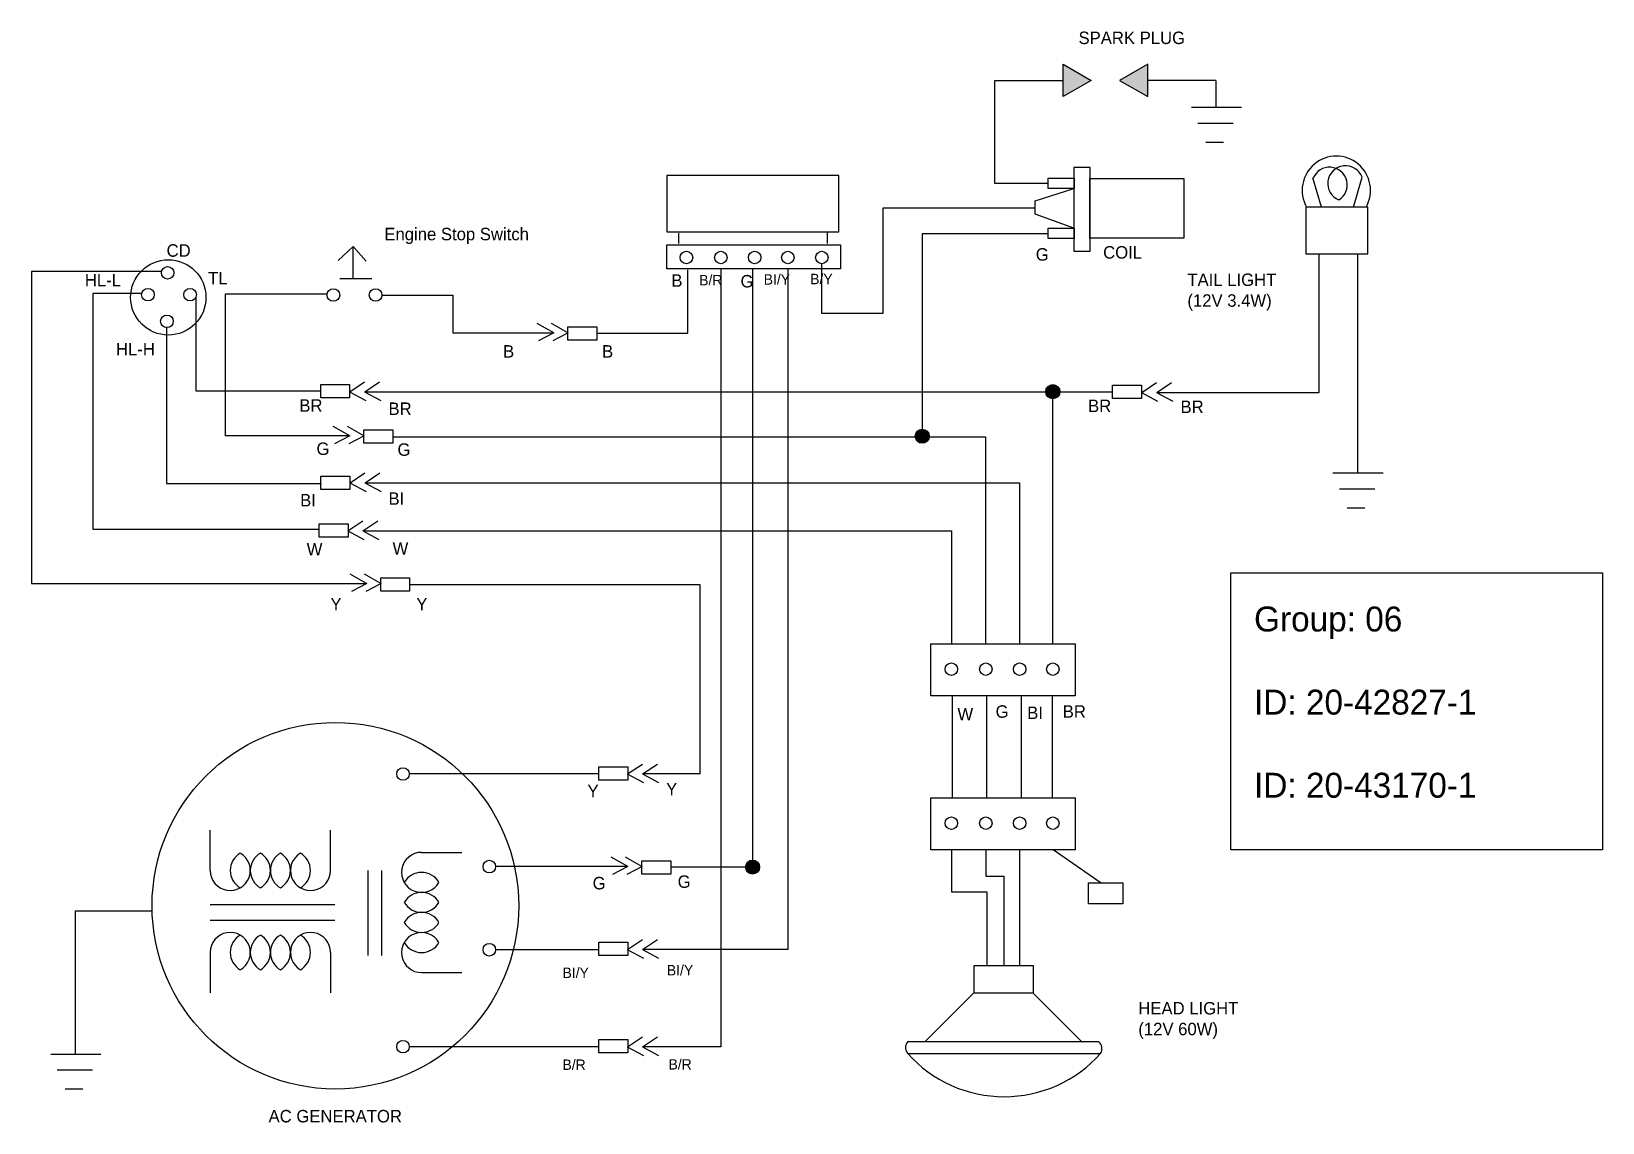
# Model space of a CAD drawing. Header units: inches. Extents: x 139.7 to 215.3, y -13.6 to 39.
import ezdxf

# ---------------------------------------------------------------- set-up
doc = ezdxf.new("R2010")
doc.units = ezdxf.units.IN
doc.header["$MEASUREMENT"] = 0

msp = doc.modelspace()

# ---------------------------------------------------------------- hatches: boundary and pattern name
at = {"true_color": 0x000000}
h = msp.add_hatch(color=18, dxfattribs=at)
h.paths.add_polyline_path([(189.314, 37.386), (189.314, 36.609), (189.314, 35.832), (190.673, 36.609)])
h.paths.add_polyline_path([(193.392, 36.609), (193.392, 37.386), (192.033, 36.609), (193.392, 35.832)])
h = msp.add_hatch(color=18, dxfattribs=at)
edge = h.paths.add_edge_path()
edge.add_arc((188.82, 21.623), 0.341, 0, 360)
h = msp.add_hatch(color=18, dxfattribs=at)
edge = h.paths.add_edge_path()
edge.add_arc((182.534, 19.48), 0.341, 0, 360)
h = msp.add_hatch(color=18, dxfattribs=at)
edge = h.paths.add_edge_path()
edge.add_arc((174.368, -1.262), 0.341, 0, 360)

# ---------------------------------------------------------------- linework, layer by layer
for p, q in [((189.314, 37.386), (190.673, 36.609)), ((189.314, 36.609), (189.314, 37.386)), ((193.392, 37.386), (192.033, 36.609)), ((193.392, 36.609), (193.392, 37.386)), ((186.036, 31.639), (186.036, 36.609)), ((186.036, 36.609), (189.314, 36.609)), ((190.673, 36.609), (189.314, 35.832)), ((189.314, 35.832), (189.314, 36.609)), ((192.033, 36.609), (193.392, 35.832)), ((196.67, 36.609), (193.392, 36.609)), ((193.392, 35.832), (193.392, 36.609)), ((196.67, 36.609), (196.67, 35.315)), ((195.489, 35.315), (197.902, 35.315)), ((195.805, 34.552), (197.506, 34.552)), ((196.178, 33.637), (197.032, 33.637)), ((201.749, 30.505), (201.342, 31.913)), ((203.289, 30.505), (203.702, 31.943)), ((188.6, 31.639), (186.036, 31.639)), ((187.967, 30.806), (189.824, 31.396)), ((187.967, 30.463), (180.637, 30.463)), ((180.637, 30.463), (180.637, 25.387)), ((187.967, 30.174), (187.967, 30.806)), ((189.824, 29.502), (187.967, 30.174)), ((170.818, 28.759), (170.818, 29.257)), ((177.981, 28.759), (177.981, 29.286)), ((188.6, 29.228), (182.534, 29.228)), ((182.534, 29.228), (182.534, 19.48)), ((155.142, 28.615), (154.428, 27.94)), ((154.428, 27.94), (155.142, 28.615)), ((155.142, 27.077), (155.142, 28.615)), ((155.142, 28.615), (155.78, 27.902)), ((201.638, 21.587), (201.638, 28.205)), ((203.481, 28.214), (203.481, 17.713)), ((145.887, 27.415), (139.663, 27.415)), ((139.663, 27.415), (139.663, 12.382)), ((171.257, 24.439), (171.257, 27.484)), ((172.845, 27.533), (172.845, -9.913)), ((174.368, 27.533), (174.368, -1.262)), ((176.067, 27.533), (176.067, -5.23)), ((177.703, 25.387), (177.703, 27.78)), ((154.503, 27.077), (156.043, 27.077)), ((144.976, 26.354), (142.623, 26.354)), ((142.623, 26.354), (142.623, 15.01)), ((147.572, 26.163), (147.572, 21.659)), ((148.996, 19.494), (148.996, 26.336)), ((148.996, 26.336), (153.897, 26.336)), ((156.529, 26.277), (159.951, 26.277)), ((159.951, 26.277), (159.951, 24.45)), ((180.637, 25.387), (177.703, 25.387)), ((146.167, 24.695), (146.167, 17.205)), ((159.951, 24.45), (164.798, 24.45)), ((164.798, 24.45), (164.002, 24.903)), ((164.808, 24.45), (164.067, 24.07)), ((165.484, 24.45), (164.687, 24.903)), ((165.493, 24.45), (164.752, 24.07)), ((166.894, 24.439), (171.257, 24.439)), ((154.982, 21.623), (155.695, 22.104)), ((155.705, 21.623), (156.418, 22.104)), ((193.097, 21.587), (193.81, 22.068)), ((193.82, 21.587), (194.533, 22.068)), ((147.572, 21.659), (153.585, 21.659)), ((154.972, 21.623), (155.751, 21.206)), ((155.696, 21.623), (156.474, 21.206)), ((155.696, 21.623), (191.7, 21.623)), ((188.82, 9.48), (188.82, 21.623)), ((193.088, 21.587), (193.866, 21.17)), ((193.811, 21.587), (194.589, 21.17)), ((193.82, 21.587), (201.638, 21.587)), ((154.982, 19.494), (154.185, 19.947)), ((155.668, 19.494), (154.871, 19.947)), ((154.982, 19.494), (148.996, 19.494)), ((154.991, 19.494), (154.25, 19.115)), ((155.677, 19.494), (154.936, 19.115)), ((157.051, 19.445), (185.579, 19.445)), ((185.579, 19.445), (185.579, 9.48)), ((155, 17.238), (155.713, 17.72)), ((155.723, 17.238), (156.436, 17.72)), ((202.301, 17.713), (204.714, 17.713)), ((146.167, 17.205), (153.627, 17.205)), ((154.991, 17.238), (155.769, 16.822)), ((155.714, 17.238), (156.492, 16.822)), ((155.723, 17.238), (187.222, 17.238)), ((187.222, 17.238), (187.222, 9.497)), ((202.616, 16.95), (204.318, 16.95)), ((202.99, 16.035), (203.843, 16.035)), ((154.893, 14.918), (155.607, 15.4)), ((155.617, 14.918), (156.33, 15.4)), ((142.623, 15.01), (153.517, 15.01)), ((154.884, 14.918), (155.663, 14.502)), ((155.607, 14.918), (156.386, 14.502)), ((155.607, 14.918), (183.938, 14.918)), ((183.938, 14.918), (183.938, 9.48)), ((139.663, 12.382), (155.797, 12.382)), ((155.797, 12.382), (155, 12.835)), ((155.806, 12.382), (155.065, 12.003)), ((156.483, 12.382), (155.686, 12.835)), ((156.492, 12.382), (155.751, 12.003)), ((157.866, 12.334), (171.833, 12.334)), ((171.833, 12.334), (171.833, 3.22)), ((183.974, 6.976), (183.974, 2.069)), ((185.624, 6.976), (185.624, 2.069)), ((187.297, 6.976), (187.297, 2.069)), ((188.783, 6.976), (188.783, 2.069)), ((166.975, 3.227), (157.847, 3.22)), ((168.342, 3.22), (169.12, 2.804)), ((168.351, 3.22), (169.065, 3.701)), ((169.065, 3.22), (169.844, 2.804)), ((169.074, 3.22), (169.788, 3.701)), ((171.871, 3.22), (169.074, 3.22)), ((148.269, -1.425), (148.269, 0.513)), ((154.056, -1.425), (154.056, 0.513)), ((158.442, -0.551), (160.38, -0.551)), ((183.938, -0.434), (183.938, -2.45)), ((185.598, -0.434), (185.598, -1.705)), ((187.222, -0.434), (187.222, -6.004)), ((188.832, -0.422), (191.15, -2.025)), ((155.852, -1.425), (155.852, -5.511)), ((156.507, -1.425), (156.507, -5.511)), ((168.362, -1.236), (162.003, -1.236)), ((168.362, -1.236), (167.565, -0.783)), ((168.372, -1.236), (167.63, -1.616)), ((169.048, -1.236), (168.251, -0.783)), ((169.057, -1.236), (168.316, -1.616)), ((174.368, -1.262), (170.424, -1.262)), ((185.598, -1.705), (186.458, -1.705)), ((186.458, -1.705), (186.458, -6.004)), ((183.938, -2.45), (185.65, -2.45)), ((185.65, -2.45), (185.65, -6.004)), ((141.786, -10.265), (141.786, -3.369)), ((141.786, -3.369), (145.425, -3.369)), ((148.269, -3.06), (154.27, -3.06)), ((148.269, -3.822), (154.27, -3.822)), ((166.975, -5.241), (162.003, -5.241)), ((168.342, -5.23), (169.12, -5.646)), ((168.351, -5.23), (169.065, -4.749)), ((169.065, -5.23), (169.844, -5.646)), ((169.074, -5.23), (169.788, -4.749)), ((176.067, -5.23), (169.074, -5.23)), ((148.269, -5.371), (148.269, -7.309)), ((154.056, -5.371), (154.056, -7.309)), ((158.442, -6.338), (160.38, -6.338)), ((185.015, -7.315), (182.658, -9.668)), ((185.015, -7.315), (187.866, -7.315)), ((187.866, -7.315), (190.223, -9.668)), ((168.351, -9.913), (169.065, -9.432)), ((169.074, -9.913), (169.788, -9.432)), ((181.838, -9.658), (191.02, -9.658)), ((140.591, -10.265), (143.004, -10.265)), ((166.975, -9.913), (157.847, -9.906)), ((168.342, -9.913), (169.12, -10.33)), ((169.065, -9.913), (169.844, -10.33)), ((172.845, -9.913), (169.074, -9.913)), ((181.838, -10.235), (191.119, -10.235)), ((140.907, -11.028), (142.608, -11.028)), ((141.28, -11.943), (142.134, -11.943))]:
    msp.add_line(p, q)
for points in [[(170.246, 29.316), (178.525, 29.316), (178.525, 32.029), (170.246, 32.029)], [(188.6, 31.906), (189.844, 31.906), (189.844, 31.396), (188.6, 31.396)], [(190.619, 32.415), (189.824, 32.415), (189.824, 28.381), (190.619, 28.381)], [(190.599, 31.883), (195.121, 31.883), (195.121, 29.009), (190.599, 29.009)], [(200.992, 28.256), (203.979, 28.256), (203.979, 30.505), (200.992, 30.505)], [(188.6, 29.502), (189.844, 29.502), (189.844, 28.992), (188.6, 28.992)], [(170.246, 28.696), (178.602, 28.696), (178.602, 27.533), (170.246, 27.533)], [(165.484, 24.747), (166.871, 24.747), (166.871, 24.105), (165.484, 24.105)], [(153.585, 21.972), (154.972, 21.972), (154.972, 21.33), (153.585, 21.33)], [(191.7, 21.936), (193.087, 21.936), (193.087, 21.294), (191.7, 21.294)], [(155.664, 19.785), (157.051, 19.785), (157.051, 19.143), (155.664, 19.143)], [(153.593, 17.562), (154.98, 17.562), (154.98, 16.92), (153.593, 16.92)], [(153.517, 15.268), (154.905, 15.268), (154.905, 14.626), (153.517, 14.626)], [(197.38, 12.903), (215.279, 12.903), (215.279, -0.425), (197.38, -0.425)], [(156.479, 12.66), (157.866, 12.66), (157.866, 12.018), (156.479, 12.018)], [(182.949, 9.48), (189.895, 9.48), (189.895, 6.976), (182.949, 6.976)], [(166.975, 3.569), (168.362, 3.569), (168.362, 2.927), (166.975, 2.927)], [(182.949, 2.069), (189.895, 2.069), (189.895, -0.434), (182.949, -0.434)], [(169.044, -0.958), (170.432, -0.958), (170.432, -1.6), (169.044, -1.6)], [(190.539, -2.022), (192.194, -2.022), (192.194, -3.035), (190.539, -3.035)], [(166.975, -4.88), (168.362, -4.88), (168.362, -5.522), (166.975, -5.522)], [(185.034, -6.004), (187.879, -6.004), (187.879, -7.337), (185.034, -7.337)], [(166.975, -9.564), (168.362, -9.564), (168.362, -10.206), (166.975, -10.206)]]:
    msp.add_lwpolyline(points, close=True)
for centre, radius in [((171.185, 28.083), 0.302), ((172.845, 28.083), 0.302), ((174.469, 28.083), 0.302), ((176.067, 28.083), 0.302), ((177.703, 28.083), 0.302), ((146.251, 26.163), 1.813), ((146.218, 27.342), 0.302), ((145.27, 26.295), 0.302), ((147.3, 26.295), 0.302), ((154.197, 26.277), 0.302), ((156.227, 26.277), 0.302), ((146.184, 25.011), 0.302), ((188.82, 21.623), 0.341), ((182.534, 19.48), 0.341), ((183.938, 8.264), 0.302), ((185.598, 8.264), 0.302), ((187.222, 8.264), 0.302), ((188.82, 8.264), 0.302), ((154.291, -3.122), 8.822), ((157.545, 3.22), 0.302), ((183.938, 0.854), 0.302), ((185.598, 0.854), 0.302), ((187.222, 0.854), 0.302), ((188.82, 0.854), 0.302), ((161.701, -1.236), 0.302), ((174.368, -1.262), 0.341), ((161.701, -5.241), 0.302), ((157.545, -9.906), 0.302)]:
    msp.add_circle(centre, radius)
for centre, radius, start, end in [((202.465, 31.314), 1.646, 330.5999, 209.4001), ((202.138, 31.576), 0.853, 301.75753, 158.03313), ((202.904, 31.643), 0.853, 20.63738, 248.14824), ((149.233, -1.425), 0.965, 180, 60), ((150.198, -1.425), 0.965, 120, 240), ((151.163, -1.425), 0.965, 120, 240), ((150.198, -1.425), 0.965, 300, 60), ((152.127, -1.425), 0.965, 120, 240), ((151.163, -1.425), 0.965, 300, 60), ((153.092, -1.425), 0.965, 120, 0), ((152.127, -1.425), 0.965, 300, 60), ((158.442, -1.516), 0.965, 90, 330), ((158.442, -2.48), 0.965, 30, 150), ((158.442, -3.445), 0.965, 30, 150), ((158.442, -2.48), 0.965, 210, 330), ((158.442, -4.409), 0.965, 30, 150), ((149.233, -5.371), 0.965, 300, 180), ((150.198, -5.371), 0.965, 120, 240), ((151.163, -5.371), 0.965, 120, 240), ((150.198, -5.371), 0.965, 300, 60), ((152.127, -5.371), 0.965, 120, 240), ((151.163, -5.371), 0.965, 300, 60), ((153.092, -5.371), 0.965, 0, 240), ((152.127, -5.371), 0.965, 300, 60), ((158.442, -5.374), 0.965, 30, 270), ((158.442, -3.445), 0.965, 210, 330), ((158.442, -4.409), 0.965, 210, 330), ((182.174, -9.946), 0.443, 139.29496, 220.70504), ((182.174, -9.946), 0.443, 38.96984, 40.70504), ((190.742, -10.002), 0.443, 328.28681, 51.1383), ((186.479, -6.096), 6.218, 221.73135, 318.26865)]:
    msp.add_arc(centre, radius, start, end)

# ---------------------------------------------------------------- texts
at = {"attachment_point": 1}
for s, insert, char_height, width in [('SPARK PLUG', (190.057, 38.956), 0.6, 6.89151), ('Engine Stop Switch', (156.649, 29.511), 0.6, 6.89151), ('CD', (146.168, 28.72), 0.6, 0.38372), ('G', (188, 28.53), 0.6, 0.38372), ('COIL', (191.242, 28.629), 0.6, 0.38372), ('HL-L', (142.235, 27.295), 0.6, 1.51733), ('TL', (148.165, 27.391), 0.6, 0.38372), ('B', (170.462, 27.273), 0.6, 0.38372), ('B/R', (171.802, 27.242), 0.5, 0.38372), ('G', (173.79, 27.241), 0.6, 0.38372), ('BI/Y', (174.907, 27.276), 0.5, 0.38372), ('B/Y', (177.145, 27.297), 0.5, 0.38372), ('TAIL LIGHT\\P(12V 3.4W)', (195.297, 27.311), 0.6, 6.89151), ('HL-H', (143.732, 23.974), 0.6, 1.51733), ('B', (162.363, 23.863), 0.6, 0.38372), ('B', (167.127, 23.863), 0.6, 0.38372), ('BR', (152.557, 21.26), 0.6, 0.38372), ('BR', (190.516, 21.241), 0.6, 0.38372), ('BR', (194.966, 21.196), 0.6, 0.38372), ('BR', (156.848, 21.103), 0.6, 0.38372), ('G', (153.383, 19.176), 0.6, 0.38372), ('G', (157.281, 19.136), 0.6, 0.38372), ('BI', (152.596, 16.698), 0.6, 0.38372), ('BI', (156.848, 16.777), 0.6, 0.38372), ('W', (157.045, 14.377), 0.6, 0.38372), ('W', (152.911, 14.338), 0.6, 0.38372), ('Y', (154.053, 11.698), 0.6, 0.38372), ('Y', (158.187, 11.698), 0.6, 0.38372), ('Group: 06\\P\\PID: 20-42827-1\\P\\PID: 20-43170-1', (198.505, 11.281), 1.2, 16.77407), ('W', (184.23, 6.401), 0.6, 0.38372), ('G', (186.067, 6.527), 0.6, 0.38372), ('BI', (187.588, 6.464), 0.6, 0.38372), ('BR', (189.299, 6.527), 0.6, 0.38372), ('Y', (166.424, 2.7), 0.6, 0.38372), ('Y', (170.208, 2.793), 0.6, 0.38372), ('G', (166.673, -1.735), 0.6, 0.38372), ('G', (170.765, -1.661), 0.6, 0.38372), ('BI/Y', (170.248, -5.975), 0.5, 0.38372), ('BI/Y', (165.225, -6.1), 0.5, 0.38372), ('HEAD LIGHT\\P(12V 60W)', (192.935, -7.756), 0.6, 6.89151), ('B/R', (165.223, -10.523), 0.5, 0.38372), ('B/R', (170.327, -10.508), 0.5, 0.38372), ('AC GENERATOR', (151.077, -12.951), 0.6, 8.98774)]:
    msp.add_mtext(s, dxfattribs=dict(at, insert=insert, char_height=char_height, width=width))

doc.saveas('drawing.dxf')
